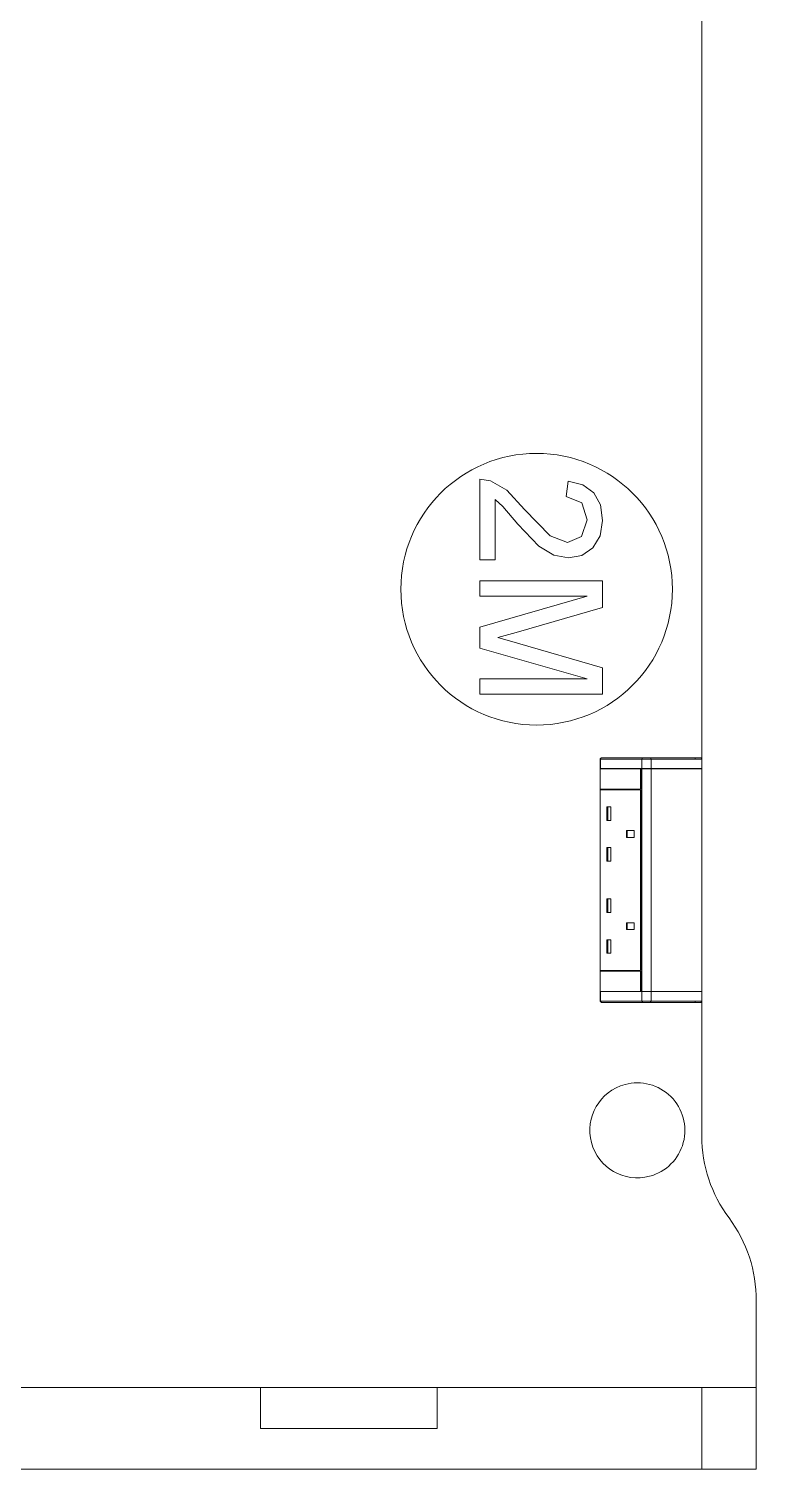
# Model space of a CAD drawing. Header units: millimetres. Extents: x 155927 to 317870, y -36033 to 97293.
# Drawn here: x 159060 to 159596, y 32621 to 33681 of the extents above; entities that cross this region are included whole.
import ezdxf

# ---------------------------------------------------------------- set-up
doc = ezdxf.new("R2010")
doc.units = ezdxf.units.MM
doc.header["$MEASUREMENT"] = 0
doc.layers.add('I-FURN', color=8, linetype='CONTINUOUS', lineweight=9)

msp = doc.modelspace()

# ---------------------------------------------------------------- linework, layer by layer
at = {"layer": 'I-FURN'}
for p, q in [((159555.8, 33143.9), (159555.8, 33976.2)), ((159555.8, 33976.2), (159555.8, 33143.9)), ((159400.1, 33348.6), (159392.3, 33349.8)), ((159392.3, 33349.8), (159392.3, 33290.5)), ((159412.1, 33341.8), (159400.1, 33348.6)), ((159457.3, 33348.4), (159455.8, 33337.1)), ((159468.2, 33345.7), (159457.3, 33348.4)), ((159476.2, 33339.8), (159468.2, 33345.7)), ((159403.6, 33290.5), (159403.6, 33334.9)), ((159403.6, 33334.9), (159409.3, 33329.8)), ((159425.2, 33327.6), (159412.1, 33341.8)), ((159455.8, 33337.1), (159467.3, 33332.4)), ((159481.1, 33331), (159476.2, 33339.8)), ((159409.3, 33329.8), (159420.2, 33316.8)), ((159444, 33308.1), (159425.2, 33327.6)), ((159467.3, 33332.4), (159471.4, 33319.9)), ((159482.7, 33319.6), (159481.1, 33331)), ((159420.2, 33316.8), (159435.7, 33300.6)), ((159471.4, 33319.9), (159467.2, 33307.8)), ((159480.9, 33308.2), (159482.7, 33319.6)), ((159456.8, 33303.2), (159444, 33308.1)), ((159467.2, 33307.8), (159456.8, 33303.2)), ((159475.4, 33299.4), (159480.9, 33308.2)), ((159435.7, 33300.6), (159446.8, 33293.9)), ((159446.8, 33293.9), (159457.5, 33291.9)), ((159457.5, 33291.9), (159467.3, 33293.8)), ((159467.3, 33293.8), (159475.4, 33299.4)), ((159392.3, 33290.5), (159403.6, 33290.5)), ((159392.3, 33275), (159392.3, 33263.7)), ((159482.7, 33275), (159392.3, 33275)), ((159482.7, 33255.5), (159482.7, 33275)), ((159392.3, 33263.7), (159471.4, 33263.7)), ((159471.4, 33263.7), (159392.3, 33241)), ((159419, 33237), (159482.7, 33255.5)), ((159392.3, 33241), (159392.3, 33225.6)), ((159405.6, 33233.3), (159419, 33237)), ((159420.1, 33229.3), (159405.6, 33233.3)), ((159482.7, 33211.1), (159420.1, 33229.3)), ((159392.3, 33225.6), (159471.4, 33202.9)), ((159482.7, 33191.6), (159482.7, 33211.1)), ((159471.4, 33202.9), (159392.3, 33202.9)), ((159392.3, 33202.9), (159392.3, 33191.6)), ((159392.3, 33191.6), (159482.7, 33191.6)), ((159481, 33136.9), (159481, 33143.9)), ((159481.2, 33143.9), (159481, 33143.9)), ((159481, 33136.9), (159481, 33143.9)), ((159481, 33136.9), (159481, 33143.9)), ((159511.5, 33143.9), (159481.2, 33143.9)), ((159481.2, 33143.9), (159481.2, 33136.9)), ((159481.4, 33144.7), (159481.3, 33144.6)), ((159482, 33144.9), (159512.3, 33144.9)), ((159482, 33144.9), (159512.3, 33144.9)), ((159518.4, 33143.9), (159511.5, 33143.9)), ((159511.5, 33143.9), (159511.5, 33136.9)), ((159550.8, 33144.9), (159512.3, 33144.9)), ((159512.3, 33144.9), (159517.8, 33144.9)), ((159517.8, 33144.9), (159554.8, 33144.9)), ((159555.8, 33143.9), (159518.4, 33143.9)), ((159518.4, 33143.9), (159518.4, 33136.9)), ((159550.8, 33143.9), (159550.8, 33144.9)), ((159554.8, 33144.9), (159550.8, 33144.9)), ((159554.8, 33144.9), (159554.8, 33144.9)), ((159555.8, 33143.9), (159555.8, 33136.9)), ((159555.8, 33143.9), (159555.8, 33136.9)), ((159480.8, 33136.8), (159480.8, 33121.8)), ((159510.6, 33136.8), (159480.8, 33136.8)), ((159481.2, 33136.9), (159481, 33136.9)), ((159481, 32972.9), (159481, 33136.8)), ((159511.5, 33136.9), (159481.2, 33136.9)), ((159510.6, 33121.8), (159510.6, 33136.8)), ((159510.6, 33136.8), (159513.1, 33136.8)), ((159510.8, 33136.8), (159510.8, 33121.8)), ((159511.5, 33136.8), (159510.8, 33136.8)), ((159518.4, 33136.9), (159511.5, 33136.9)), ((159511.5, 33136.8), (159518.4, 33136.8)), ((159511.5, 32972.9), (159511.5, 33136.8)), ((159555.8, 33136.9), (159518.4, 33136.9)), ((159518.4, 33136.8), (159555.8, 33136.8)), ((159518.4, 32972.9), (159518.4, 33136.8)), ((159555.8, 33136.8), (159555.8, 32972.9)), ((159555.8, 32972.9), (159555.8, 33136.8)), ((159480.8, 33121.8), (159510.6, 33121.8)), ((159480.8, 33121.3), (159480.8, 32988.3)), ((159480.8, 33121.3), (159510.6, 33121.3)), ((159481.2, 33121.8), (159481.2, 33121.3)), ((159510.6, 32988.3), (159510.6, 33121.3)), ((159510.8, 33121.3), (159510.8, 32988.3)), ((159485.8, 33108.7), (159488.7, 33108.7)), ((159485.8, 33098.7), (159485.8, 33108.7)), ((159486.6, 33098.7), (159486.6, 33108.7)), ((159488.7, 33098.7), (159488.7, 33108.7)), ((159485.8, 33098.7), (159488.7, 33098.7)), ((159500.2, 33091.2), (159505.9, 33091.2)), ((159500.2, 33086.2), (159500.2, 33091.2)), ((159500.9, 33086.2), (159500.9, 33091.2)), ((159505.9, 33086.2), (159505.9, 33091.2)), ((159485.8, 33078.7), (159488.7, 33078.7)), ((159485.8, 33068.7), (159485.8, 33078.7)), ((159486.6, 33068.7), (159486.6, 33078.7)), ((159488.7, 33068.7), (159488.7, 33078.7)), ((159500.2, 33086.2), (159505.9, 33086.2)), ((159485.8, 33068.7), (159488.7, 33068.7)), ((159485.8, 33040.9), (159488.7, 33040.9)), ((159485.8, 33030.9), (159485.8, 33040.9)), ((159486.6, 33030.9), (159486.6, 33040.9)), ((159488.7, 33030.9), (159488.7, 33040.9)), ((159485.8, 33030.9), (159488.7, 33030.9)), ((159500.2, 33023.4), (159505.9, 33023.4)), ((159500.2, 33018.4), (159500.2, 33023.4)), ((159505.9, 33018.4), (159500.2, 33018.4)), ((159500.9, 33018.4), (159500.9, 33023.4)), ((159505.9, 33023.4), (159505.9, 33018.4)), ((159485.8, 33010.9), (159488.7, 33010.9)), ((159485.8, 33000.9), (159485.8, 33010.9)), ((159486.6, 33000.9), (159486.6, 33010.9)), ((159488.7, 33000.9), (159488.7, 33010.9)), ((159485.8, 33000.9), (159488.7, 33000.9)), ((159480.8, 32988.3), (159510.6, 32988.3)), ((159510.6, 32987.8), (159480.8, 32987.8)), ((159480.8, 32987.8), (159480.8, 32972.8)), ((159481.2, 32988.3), (159481.2, 32987.8)), ((159510.6, 32972.8), (159510.6, 32987.8)), ((159510.8, 32987.8), (159510.8, 32972.9)), ((159480.8, 32972.8), (159510.6, 32972.8)), ((159481, 32965.8), (159481, 32972.8)), ((159481, 32965.8), (159481, 32972.8)), ((159481, 32972.8), (159481, 32965.8)), ((159481, 32972.8), (159481.2, 32972.8)), ((159481.2, 32965.8), (159481.2, 32972.8)), ((159481.2, 32972.8), (159511.5, 32972.8)), ((159510.8, 32972.9), (159511.5, 32972.9)), ((159518.4, 32972.9), (159511.5, 32972.9)), ((159511.5, 32965.8), (159511.5, 32972.8)), ((159511.5, 32972.8), (159518.4, 32972.8)), ((159555.8, 32972.9), (159518.4, 32972.9)), ((159518.4, 32965.8), (159518.4, 32972.8)), ((159518.4, 32972.8), (159555.8, 32972.8)), ((159555.8, 32972.8), (159555.8, 32965.8)), ((159555.8, 32965.8), (159555.8, 32972.8)), ((159481, 32965.8), (159481.2, 32965.8)), ((159481.2, 32965.8), (159511.5, 32965.8)), ((159481.3, 32965), (159481.4, 32965)), ((159512.3, 32964.8), (159482, 32964.8)), ((159512.3, 32964.8), (159482, 32964.8)), ((159511.5, 32965.8), (159518.4, 32965.8)), ((159512.3, 32964.8), (159550.8, 32964.8)), ((159517.8, 32964.8), (159512.3, 32964.8)), ((159554.8, 32964.8), (159517.8, 32964.8)), ((159518.4, 32965.8), (159555.8, 32965.8)), ((159550.8, 32964.8), (159550.8, 32965.8)), ((159550.8, 32964.8), (159554.8, 32964.8)), ((159555.8, 32866.2), (159555.8, 32965.8)), ((159555.8, 32965.8), (159555.8, 32866.2)), ((159595.8, 32621.2), (159595.8, 32745.1)), ((159595.8, 32745.1), (159595.8, 32621.2)), ((158795.8, 32681.2), (159230.8, 32681.2)), ((159555.8, 32681.2), (158835.8, 32681.2)), ((159230.8, 32681.2), (159360.8, 32681.2)), ((159230.8, 32681.2), (159230.8, 32651.2)), ((159230.8, 32651.2), (159230.8, 32681.2)), ((159360.8, 32681.2), (159595.8, 32681.2)), ((159360.8, 32681.2), (159360.8, 32651.2)), ((159360.8, 32681.2), (159360.8, 32651.2)), ((159595.8, 32681.2), (159555.8, 32681.2)), ((159555.8, 32681.2), (159555.8, 32621.2)), ((159555.8, 32681.2), (159555.8, 32621.2)), ((159595.8, 32681.2), (159595.8, 32621.2)), ((159595.8, 32681.2), (159595.8, 32621.2)), ((159360.8, 32651.2), (159230.8, 32651.2)), ((159230.8, 32651.2), (159360.8, 32651.2)), ((159595.8, 32621.2), (158795.8, 32621.2)), ((158795.8, 32621.2), (159595.8, 32621.2)), ((159595.8, 32621.2), (158795.8, 32621.2)), ((158835.8, 32621.2), (159555.8, 32621.2)), ((159555.8, 32621.2), (159595.8, 32621.2))]:
    msp.add_line(p, q, dxfattribs=at)
at = {"layer": 'I-FURN', "flags": 128}
for points in [[(159481.1, 33144.4), (159481.1, 33144.4), (159481.1, 33144.3), (159481.1, 33144.3), (159481.1, 33144.2), (159481, 33144.2), (159481, 33144.2), (159481, 33144.1), (159481, 33144.1), (159481, 33144.1), (159481, 33144), (159481, 33144), (159481, 33143.9), (159481, 33143.9), (159481, 33143.9)], [(159512.3, 33144.9), (159512.4, 33144.9), (159512.5, 33144.9), (159512.6, 33144.9), (159512.7, 33144.9), (159512.8, 33144.9), (159512.9, 33144.9), (159513, 33144.9), (159513.2, 33144.9), (159513.3, 33144.9), (159513.4, 33144.9), (159513.6, 33144.9), (159513.7, 33144.9), (159513.8, 33144.9), (159514, 33144.9), (159514.1, 33144.9), (159514.3, 33144.9), (159514.4, 33144.9), (159514.6, 33144.9), (159514.8, 33144.9), (159514.9, 33144.9), (159515.1, 33144.9), (159515.2, 33144.9), (159515.4, 33144.9), (159515.6, 33144.9), (159515.7, 33144.9), (159515.9, 33144.9), (159516, 33144.9), (159516.2, 33144.9), (159516.3, 33144.9), (159516.5, 33144.9), (159516.7, 33144.9), (159516.8, 33144.9), (159517, 33144.9), (159517.1, 33144.9), (159517.3, 33144.9), (159517.4, 33144.9), (159517.5, 33144.9), (159517.7, 33144.9), (159517.8, 33144.9)], [(159517.8, 33144.9), (159520.6, 33144.9), (159523.3, 33144.9), (159525.9, 33144.9), (159528.4, 33144.9), (159530.9, 33144.9), (159533.2, 33144.9), (159535.4, 33144.9), (159537.5, 33144.9), (159539.6, 33144.9), (159541.5, 33144.9), (159543.2, 33144.9), (159544.9, 33144.9), (159546.5, 33144.9), (159547.9, 33144.9), (159549.2, 33144.9), (159550.4, 33144.9), (159551.4, 33144.9), (159552.3, 33144.9), (159553.1, 33144.9), (159553.8, 33144.9), (159554.3, 33144.9), (159554.6, 33144.9), (159554.8, 33144.9)], [(159554.8, 33144.9), (159554.8, 33144.9), (159554.8, 33144.9), (159554.8, 33144.9), (159554.8, 33144.9), (159554.8, 33144.9), (159554.7, 33144.9), (159554.7, 33144.9), (159554.6, 33144.9), (159554.6, 33144.9), (159554.5, 33144.9), (159554.5, 33144.9), (159554.4, 33144.9), (159554.3, 33144.9), (159554.2, 33144.9), (159554.1, 33144.9), (159554, 33144.9), (159554, 33144.9), (159553.8, 33144.9), (159553.7, 33144.9), (159553.6, 33144.9), (159553.5, 33144.9), (159553.4, 33144.9), (159553.3, 33144.9), (159553.1, 33144.9), (159553, 33144.9), (159552.9, 33144.9), (159552.7, 33144.9), (159552.6, 33144.9), (159552.4, 33144.9), (159552.3, 33144.9), (159552.1, 33144.9), (159552, 33144.9), (159551.8, 33144.9), (159551.7, 33144.9), (159551.5, 33144.9), (159551.4, 33144.9), (159551.2, 33144.9), (159551, 33144.9), (159550.9, 33144.9), (159550.8, 33144.9)], [(159555.8, 33143.9), (159555.8, 33143.9), (159555.8, 33144), (159555.8, 33144), (159555.8, 33144), (159555.8, 33144.1), (159555.8, 33144.1), (159555.8, 33144.2), (159555.8, 33144.2), (159555.8, 33144.2), (159555.8, 33144.3), (159555.7, 33144.3), (159555.7, 33144.3), (159555.7, 33144.4), (159555.7, 33144.4), (159555.7, 33144.5), (159555.6, 33144.5), (159555.6, 33144.5), (159555.6, 33144.5), (159555.6, 33144.6), (159555.5, 33144.6), (159555.5, 33144.6), (159555.5, 33144.7), (159555.4, 33144.7), (159555.4, 33144.7), (159555.4, 33144.7), (159555.3, 33144.7), (159555.3, 33144.8), (159555.3, 33144.8), (159555.2, 33144.8), (159555.2, 33144.8), (159555.2, 33144.8), (159555.1, 33144.8), (159555.1, 33144.9), (159555.1, 33144.9), (159555, 33144.9), (159555, 33144.9), (159554.9, 33144.9), (159554.9, 33144.9), (159554.9, 33144.9), (159554.8, 33144.9)], [(159481, 32965.8), (159481, 32965.7), (159481, 32965.7), (159481, 32965.6), (159481, 32965.6), (159481, 32965.6), (159481, 32965.5), (159481, 32965.5), (159481, 32965.4), (159481.1, 32965.4), (159481.1, 32965.4), (159481.1, 32965.3), (159481.1, 32965.3), (159481.1, 32965.3)], [(159517.8, 32964.8), (159517.7, 32964.8), (159517.5, 32964.8), (159517.4, 32964.8), (159517.3, 32964.8), (159517.1, 32964.8), (159517, 32964.8), (159516.8, 32964.8), (159516.7, 32964.8), (159516.5, 32964.8), (159516.3, 32964.8), (159516.2, 32964.8), (159516, 32964.8), (159515.9, 32964.8), (159515.7, 32964.8), (159515.6, 32964.8), (159515.4, 32964.8), (159515.2, 32964.8), (159515.1, 32964.8), (159514.9, 32964.8), (159514.8, 32964.8), (159514.6, 32964.8), (159514.4, 32964.8), (159514.3, 32964.8), (159514.1, 32964.8), (159514, 32964.8), (159513.8, 32964.8), (159513.7, 32964.8), (159513.6, 32964.8), (159513.4, 32964.8), (159513.3, 32964.8), (159513.2, 32964.8), (159513, 32964.8), (159512.9, 32964.8), (159512.8, 32964.8), (159512.7, 32964.8), (159512.6, 32964.8), (159512.5, 32964.8), (159512.4, 32964.8), (159512.3, 32964.8)], [(159554.8, 32964.8), (159554.6, 32964.8), (159554.1, 32964.8), (159553.6, 32964.8), (159552.9, 32964.8), (159552.1, 32964.8), (159551.1, 32964.8), (159550.1, 32964.8), (159548.9, 32964.8), (159547.5, 32964.8), (159546.1, 32964.8), (159544.5, 32964.8), (159542.8, 32964.8), (159541, 32964.8), (159539, 32964.8), (159537, 32964.8), (159534.8, 32964.8), (159532.6, 32964.8), (159530.2, 32964.8), (159527.8, 32964.8), (159525.2, 32964.8), (159522.6, 32964.8), (159519.9, 32964.8), (159517.8, 32964.8)], [(159550.8, 32964.8), (159551, 32964.8), (159551.2, 32964.8), (159551.3, 32964.8), (159551.5, 32964.8), (159551.6, 32964.8), (159551.8, 32964.8), (159551.9, 32964.8), (159552.1, 32964.8), (159552.3, 32964.8), (159552.4, 32964.8), (159552.5, 32964.8), (159552.7, 32964.8), (159552.8, 32964.8), (159553, 32964.8), (159553.1, 32964.8), (159553.2, 32964.8), (159553.4, 32964.8), (159553.5, 32964.8), (159553.6, 32964.8), (159553.7, 32964.8), (159553.8, 32964.8), (159553.9, 32964.8), (159554, 32964.8), (159554.1, 32964.8), (159554.2, 32964.8), (159554.3, 32964.8), (159554.4, 32964.8), (159554.4, 32964.8), (159554.5, 32964.8), (159554.6, 32964.8), (159554.6, 32964.8), (159554.7, 32964.8), (159554.7, 32964.8), (159554.8, 32964.8), (159554.8, 32964.8), (159554.8, 32964.8), (159554.8, 32964.8), (159554.8, 32964.8), (159554.8, 32964.8)], [(159554.8, 32964.8), (159554.9, 32964.8), (159554.9, 32964.8), (159555, 32964.8), (159555, 32964.8), (159555, 32964.8), (159555.1, 32964.8), (159555.1, 32964.8), (159555.2, 32964.8), (159555.2, 32964.8), (159555.2, 32964.8), (159555.3, 32964.9), (159555.3, 32964.9), (159555.3, 32964.9), (159555.4, 32964.9), (159555.4, 32964.9), (159555.4, 32965), (159555.5, 32965), (159555.5, 32965), (159555.5, 32965), (159555.6, 32965.1), (159555.6, 32965.1), (159555.6, 32965.1), (159555.6, 32965.2), (159555.7, 32965.2), (159555.7, 32965.2), (159555.7, 32965.3), (159555.7, 32965.3), (159555.7, 32965.3), (159555.8, 32965.4), (159555.8, 32965.4), (159555.8, 32965.4), (159555.8, 32965.5), (159555.8, 32965.5), (159555.8, 32965.6), (159555.8, 32965.6), (159555.8, 32965.6), (159555.8, 32965.7), (159555.8, 32965.7), (159555.8, 32965.8), (159555.8, 32965.8)], [(159554.8, 32964.8), (159554.8, 32964.8), (159554.8, 32964.8)]]:
    msp.add_lwpolyline(points, dxfattribs=at)
at = {"layer": 'I-FURN'}
for centre, radius, start, end in [((159434.1, 33268.9), 100, 90, 270), ((159434.1, 33268.9), 100, 270, 90), ((159482, 33143.9), 1, 90, 105.3522), ((159482, 32965.8), 1, 254.6478, 270), ((159508.3, 32870.6), 35, 105, 285), ((159508.3, 32870.6), 35, 345.2996, 105), ((159508.3, 32870.6), 35, 285, 345), ((159655.8, 32866.2), 100, 180, 216.8699), ((159655.8, 32866.2), 100, 180, 216.8699), ((159495.8, 32746.2), 100, 359.3744, 36.8699), ((159495.8, 32746.2), 100, 359.3744, 36.8699)]:
    msp.add_arc(centre, radius, start, end, dxfattribs=at)
at = {"layer": 'I-FURN', "extrusion": (0, 0, -1)}
for centre, major_axis, ratio, start_param, end_param in [((159482, 33143.9), (0, 1), 0.819152, 4.712389, 6.283185), ((159512.3, 33143.9), (0, 1), 0.819152, 4.712389, 6.283185), ((159517.8, 33143.9), (0, 1), 0.56467, 0, 1.570796), ((159554.8, 33143.9), (0, 1), 0.998113, 0, 1.570796), ((159482, 32965.8), (0, -1), 0.819152, 0, 1.570796), ((159512.3, 32965.8), (0, 1), 0.819152, 3.141593, 4.712389), ((159517.8, 32965.8), (0, 1), 0.56467, 1.570796, 3.141593), ((159554.8, 32965.8), (0, 1), 0.998113, 1.570796, 3.141593)]:
    msp.add_ellipse(centre, major_axis=major_axis, ratio=ratio, start_param=start_param, end_param=end_param, dxfattribs=at)

doc.saveas('drawing.dxf')
